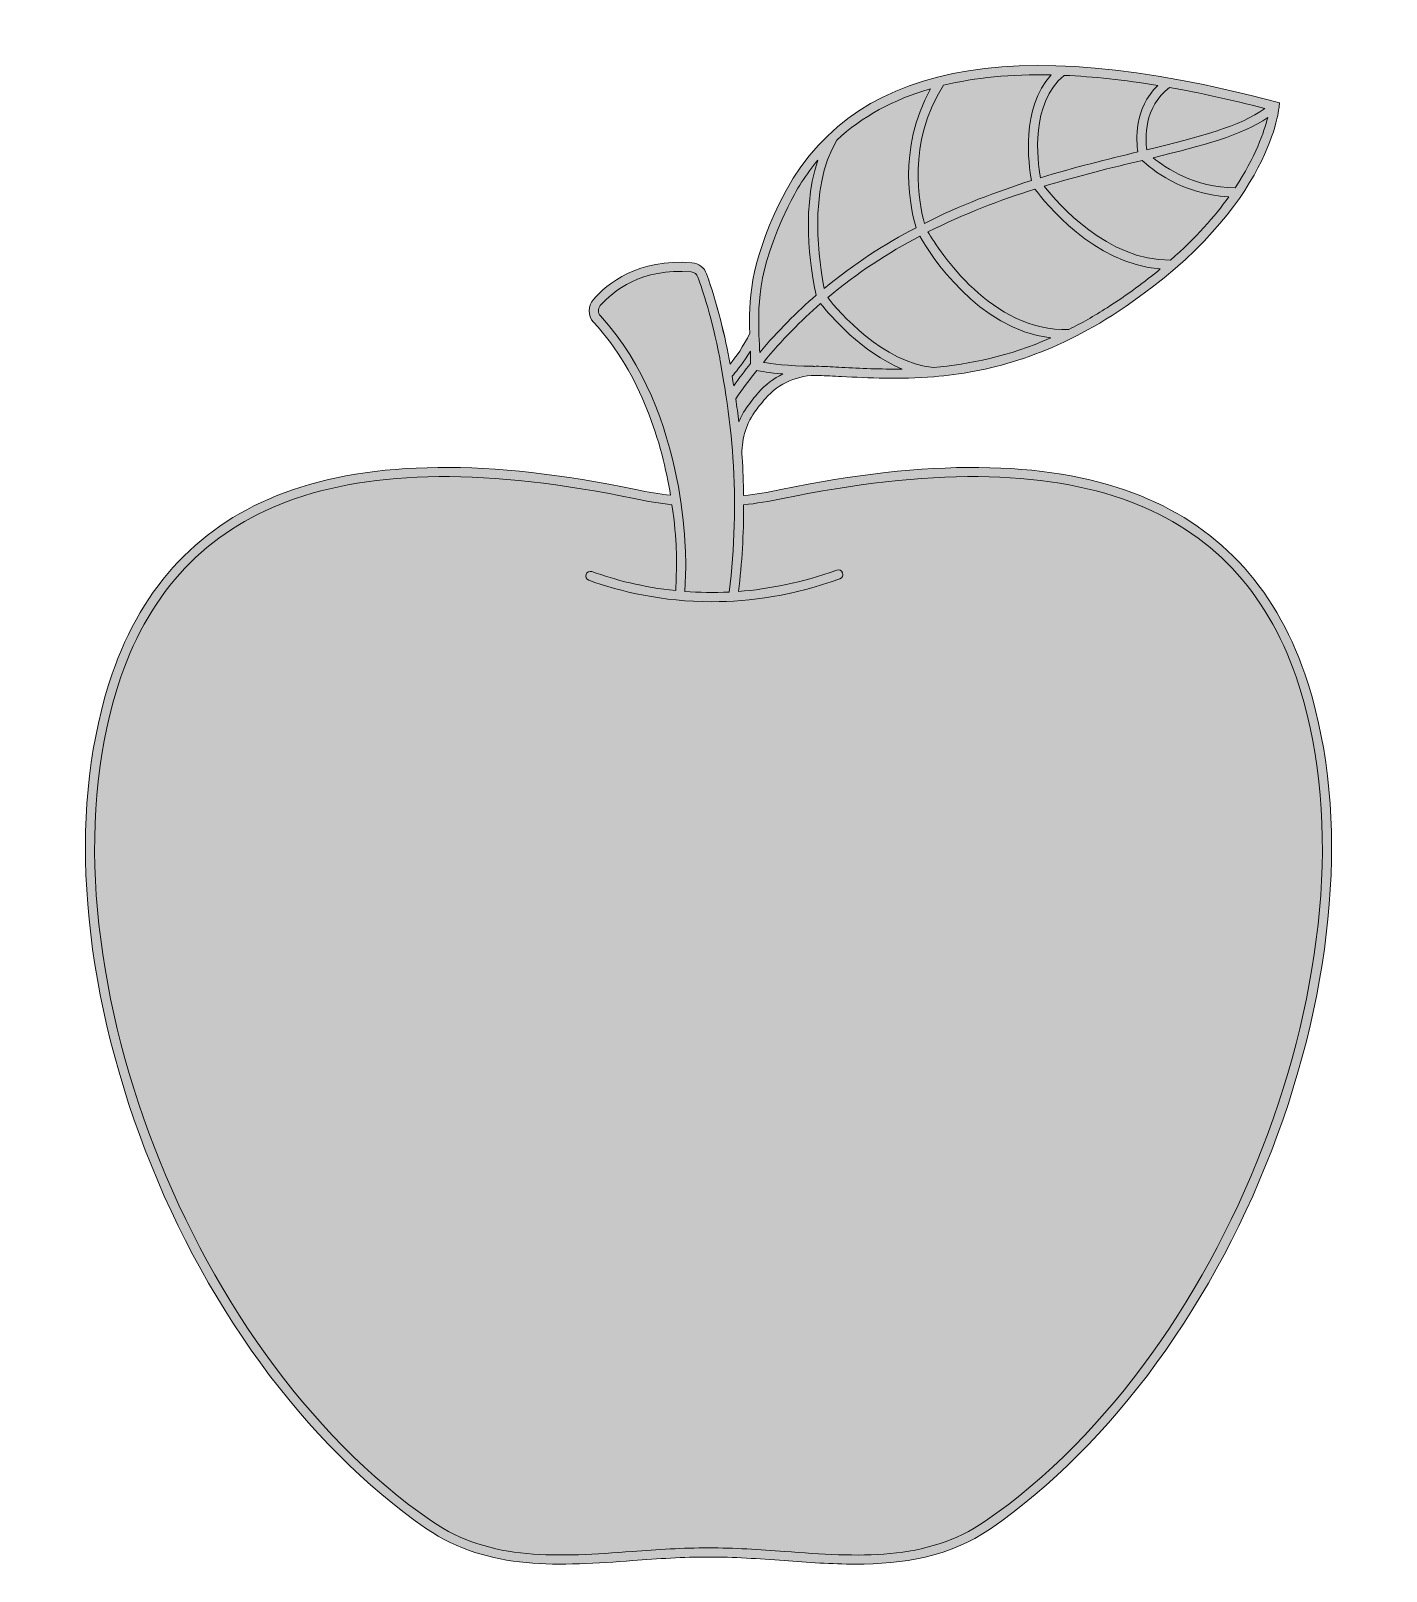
# Model space of a CAD drawing. Header units: inches. Extents: x 0.16 to 3.84, y -3.73 to 0.46.
import ezdxf

# ---------------------------------------------------------------- set-up
doc = ezdxf.new("R2010")
doc.units = ezdxf.units.IN
doc.header["$MEASUREMENT"] = 0
doc.layers.add('Design', color=7, linetype='Continuous', lineweight=0)

msp = doc.modelspace()

# ---------------------------------------------------------------- hatches: boundary and pattern name
at = {"layer": 'Design', "true_color": 0x333333, "transparency": 33554687}
h = msp.add_hatch(color=250, dxfattribs=at)
h.dxf.hatch_style = 2
edge = h.paths.add_edge_path()
edge.add_spline(control_points=[(2.7532, -3.5967), (2.5927, -3.7072), (2.4056, -3.6936), (2.2074, -3.6791), (2.1394, -3.6741), (2.0688, -3.6693), (2.0001, -3.6693), (1.9308, -3.6692), (1.8606, -3.6741), (1.7926, -3.6791), (1.5944, -3.6935), (1.4073, -3.7072), (1.2468, -3.5967), (0.5667, -3.1281), (0.1554, -2.0113), (0.4005, -1.2987), (0.4813, -1.064), (0.6336, -0.9032), (0.8534, -0.8209), (1.0868, -0.7335), (1.4045, -0.7308), (1.7975, -0.813), (1.8337, -0.8205), (1.8675, -0.8259), (1.9006, -0.8296), (1.9148, -0.9279), (1.913, -0.9966), (1.913, -0.9983), (1.913, -0.9983), (1.9108, -1.0636), (1.9108, -1.0636), (1.822, -1.0545), (1.7448, -1.0341), (1.6827, -1.0119), (1.6762, -1.0096), (1.669, -1.0129), (1.6667, -1.0194), (1.6644, -1.0259), (1.6678, -1.0331), (1.6743, -1.0354), (1.7604, -1.0663), (1.8747, -1.0937), (2.0087, -1.0937), (2.1141, -1.0937), (2.2317, -1.0767), (2.3574, -1.0313), (2.3639, -1.0289), (2.3673, -1.0218), (2.3649, -1.0153), (2.3626, -1.0088), (2.3554, -1.0054), (2.3489, -1.0078), (2.2546, -1.0419), (2.165, -1.0595), (2.0819, -1.0658), (2.0912, -0.9884), (2.0958, -0.9096), (2.0957, -0.83), (2.13, -0.8263), (2.165, -0.8208), (2.2025, -0.813), (2.5955, -0.7308), (2.9132, -0.7335), (3.1466, -0.8209), (3.3664, -0.9032), (3.5187, -1.064), (3.5995, -1.2987), (3.8446, -2.0113), (3.4333, -3.1281), (2.7532, -3.5967)], knot_values=[0, 0, 0, 0, 1, 1, 1, 2, 2, 2, 3, 3, 3, 4, 4, 4, 5, 5, 5, 6, 6, 6, 7, 7, 7, 8, 8, 8, 9, 9, 9, 10, 10, 10, 11, 11, 11, 12, 12, 12, 13, 13, 13, 14, 14, 14, 15, 15, 15, 16, 16, 16, 17, 17, 17, 18, 18, 18, 19, 19, 19, 20, 20, 20, 21, 21, 21, 22, 22, 22, 23, 23, 23, 23], degree=3, periodic=0)
edge = h.paths.add_edge_path()
edge.add_spline(control_points=[(1.7055, -0.2878), (1.7397, -0.2487), (1.8173, -0.1846), (1.9527, -0.1958), (1.9613, -0.1965), (1.9686, -0.202), (1.9714, -0.2099), (1.9842, -0.246), (2.0098, -0.3223), (2.0306, -0.4299), (2.0309, -0.4317), (2.0627, -0.6084), (2.0666, -0.7012), (2.0666, -0.7012), (2.0666, -0.7015), (2.0666, -0.7015), (2.0746, -0.825), (2.0712, -0.9481), (2.0565, -1.0674), (2.0144, -1.0695), (1.9741, -1.0687), (1.9357, -1.0658), (1.9357, -1.0658), (1.9379, -0.9991), (1.9379, -0.9991), (1.9381, -0.995), (1.949, -0.5806), (1.7056, -0.316), (1.6984, -0.3081), (1.6983, -0.296), (1.7055, -0.2878)], knot_values=[0, 0, 0, 0, 1, 1, 1, 2, 2, 2, 3, 3, 3, 4, 4, 4, 5, 5, 5, 6, 6, 6, 7, 7, 7, 8, 8, 8, 9, 9, 9, 10, 10, 10, 10], degree=3, periodic=0)
edge = h.paths.add_edge_path()
edge.add_spline(control_points=[(2.068, -0.4759), (2.0775, -0.4642), (2.0961, -0.4414), (2.1142, -0.4118), (2.1145, -0.423), (2.1146, -0.4342), (2.1144, -0.4454), (2.0989, -0.4649), (2.0837, -0.4852), (2.0687, -0.5061), (2.0672, -0.4969), (2.0658, -0.4882), (2.0645, -0.4801), (2.0655, -0.4789), (2.0666, -0.4775), (2.068, -0.4759)], knot_values=[0, 0, 0, 0, 1, 1, 1, 2, 2, 2, 3, 3, 3, 4, 4, 4, 5, 5, 5, 5], degree=3, periodic=0)
edge = h.paths.add_edge_path()
edge.add_spline(control_points=[(2.2159, -0.0196), (2.2388, 0.0278), (2.266, 0.0704), (2.2974, 0.1084), (2.2477, -0.0408), (2.284, -0.2192), (2.2933, -0.2595), (2.2401, -0.3054), (2.1885, -0.3569), (2.1393, -0.4152), (2.139, -0.4044), (2.1386, -0.3937), (2.1381, -0.3825), (2.1344, -0.2958), (2.1301, -0.1975), (2.2159, -0.0196)], knot_values=[0, 0, 0, 0, 1, 1, 1, 2, 2, 2, 3, 3, 3, 4, 4, 4, 5, 5, 5, 5], degree=3, periodic=0)
edge = h.paths.add_edge_path()
edge.add_spline(control_points=[(2.9328, 0.3401), (2.8496, 0.2503), (2.8709, 0.0967), (2.8792, 0.0527), (2.7839, 0.0227), (2.6854, -0.0146), (2.5877, -0.064), (2.5739, -0.0141), (2.5389, 0.1544), (2.6393, 0.312), (2.7259, 0.333), (2.8237, 0.3424), (2.9328, 0.3401)], knot_values=[0, 0, 0, 0, 1, 1, 1, 2, 2, 2, 3, 3, 3, 4, 4, 4, 4], degree=3, periodic=0)
edge = h.paths.add_edge_path()
edge.add_spline(control_points=[(3.2579, -0.164), (3.0852, -0.1656), (2.9509, -0.0099), (2.9141, 0.0374), (3.0077, 0.0658), (3.0978, 0.0877), (3.1803, 0.1077), (3.2039, 0.0851), (3.2878, 0.0147), (3.4163, 0.0085), (3.378, -0.0449), (3.3266, -0.1036), (3.2579, -0.164)], knot_values=[0, 0, 0, 0, 1, 1, 1, 2, 2, 2, 3, 3, 3, 4, 4, 4, 4], degree=3, periodic=0)
edge = h.paths.add_edge_path()
edge.add_spline(control_points=[(3.193, 0.1365), (3.1888, 0.1666), (3.1841, 0.2528), (3.255, 0.3061), (3.3367, 0.2916), (3.4229, 0.2726), (3.5139, 0.249), (3.4482, 0.1999), (3.3343, 0.1708), (3.193, 0.1365)], knot_values=[0, 0, 0, 0, 1, 1, 1, 2, 2, 2, 3, 3, 3, 3], degree=3, periodic=0)
edge = h.paths.add_edge_path()
edge.add_spline(control_points=[(3.4331, 0.033), (3.323, 0.0337), (3.2438, 0.087), (3.21, 0.1149), (3.3442, 0.1475), (3.4534, 0.1762), (3.522, 0.2239), (3.5125, 0.1859), (3.4892, 0.1172), (3.4331, 0.033)], knot_values=[0, 0, 0, 0, 1, 1, 1, 2, 2, 2, 3, 3, 3, 3], degree=3, periodic=0)
edge = h.paths.add_edge_path()
edge.add_spline(control_points=[(2.9682, 0.339), (3.0474, 0.3357), (3.1322, 0.3266), (3.223, 0.3116), (3.1577, 0.249), (3.1641, 0.1605), (3.1686, 0.1306), (3.0862, 0.1106), (2.9965, 0.0887), (2.9033, 0.0603), (2.8951, 0.1074), (2.8761, 0.2647), (2.9682, 0.339)], knot_values=[0, 0, 0, 0, 1, 1, 1, 2, 2, 2, 3, 3, 3, 4, 4, 4, 4], degree=3, periodic=0)
edge = h.paths.add_edge_path()
edge.add_spline(control_points=[(3.0849, -0.2935), (3.0496, -0.3161), (3.0149, -0.3357), (2.9808, -0.3527), (2.7719, -0.3615), (2.6274, -0.1381), (2.5973, -0.0873), (2.695, -0.0379), (2.7934, -0.0006), (2.8887, 0.0295), (2.9163, -0.008), (3.0478, -0.1734), (3.2298, -0.188), (3.1877, -0.223), (3.1397, -0.2583), (3.0849, -0.2935)], knot_values=[0, 0, 0, 0, 1, 1, 1, 2, 2, 2, 3, 3, 3, 4, 4, 4, 5, 5, 5, 5], degree=3, periodic=0)
edge = h.paths.add_edge_path()
edge.add_spline(control_points=[(2.575, -0.0988), (2.6032, -0.1478), (2.7326, -0.3526), (2.9315, -0.3758), (2.8169, -0.4259), (2.7099, -0.4478), (2.6127, -0.4561), (2.4762, -0.4447), (2.3541, -0.3031), (2.3244, -0.266), (2.4052, -0.1984), (2.4896, -0.1438), (2.575, -0.0988)], knot_values=[0, 0, 0, 0, 1, 1, 1, 2, 2, 2, 3, 3, 3, 4, 4, 4, 4], degree=3, periodic=0)
edge = h.paths.add_edge_path()
edge.add_spline(control_points=[(2.349, 0.1629), (2.418, 0.2267), (2.5031, 0.2733), (2.6047, 0.3027), (2.5116, 0.1369), (2.5514, -0.0305), (2.5649, -0.0756), (2.4799, -0.1202), (2.3957, -0.1742), (2.315, -0.241), (2.3019, -0.1765), (2.2696, 0.0266), (2.349, 0.1629)], knot_values=[0, 0, 0, 0, 1, 1, 1, 2, 2, 2, 3, 3, 3, 4, 4, 4, 4], degree=3, periodic=0)
edge = h.paths.add_edge_path()
edge.add_spline(control_points=[(2.363, -0.4559), (2.3414, -0.4547), (2.3207, -0.4536), (2.3007, -0.4529), (2.2954, -0.4527), (2.2901, -0.453), (2.2848, -0.4532), (2.2848, -0.4532), (2.2848, -0.4529), (2.2848, -0.4529), (2.2138, -0.4517), (2.1714, -0.4461), (2.1495, -0.4422), (2.1991, -0.3822), (2.2513, -0.3292), (2.3053, -0.2823), (2.3315, -0.3152), (2.4179, -0.4158), (2.5275, -0.4603), (2.468, -0.4613), (2.4129, -0.4585), (2.363, -0.4559)], knot_values=[0, 0, 0, 0, 1, 1, 1, 2, 2, 2, 3, 3, 3, 4, 4, 4, 5, 5, 5, 6, 6, 6, 7, 7, 7, 7], degree=3, periodic=0)
edge = h.paths.add_edge_path()
edge.add_spline(control_points=[(2.1361, -0.5243), (2.1245, -0.5376), (2.1141, -0.5508), (2.1051, -0.5635), (2.096, -0.5762), (2.0887, -0.59), (2.0827, -0.6044), (2.0801, -0.5833), (2.0771, -0.5619), (2.0741, -0.5416), (2.0928, -0.5146), (2.1119, -0.4887), (2.1315, -0.464), (2.1425, -0.4666), (2.1647, -0.4708), (2.202, -0.4739), (2.1772, -0.486), (2.1547, -0.5028), (2.1361, -0.5243)], knot_values=[0, 0, 0, 0, 1, 1, 1, 2, 2, 2, 3, 3, 3, 4, 4, 4, 5, 5, 5, 6, 6, 6, 6], degree=3, periodic=0)
edge = h.paths.add_edge_path()
edge.add_spline(control_points=[(3.6231, -1.2905), (3.5398, -1.0485), (3.3825, -0.8826), (3.1553, -0.7975), (2.9174, -0.7084), (2.5951, -0.7053), (2.1973, -0.7885), (2.1616, -0.796), (2.1282, -0.8013), (2.0956, -0.8049), (2.0951, -0.77), (2.0938, -0.7349), (2.0915, -0.6999), (2.0887, -0.656), (2.1007, -0.6128), (2.1254, -0.578), (2.134, -0.5659), (2.1439, -0.5534), (2.1549, -0.5407), (2.1914, -0.4987), (2.2442, -0.4757), (2.2998, -0.4779), (2.3196, -0.4786), (2.3402, -0.4797), (2.3617, -0.4808), (2.4353, -0.4847), (2.5197, -0.489), (2.6131, -0.4812), (2.6131, -0.4812), (2.6133, -0.4812), (2.6133, -0.4812), (2.756, -0.4693), (2.9197, -0.4289), (3.0983, -0.3145), (3.5238, -0.042), (3.5521, 0.2419), (3.5531, 0.2539), (3.5531, 0.2539), (3.554, 0.2643), (3.554, 0.2643), (3.554, 0.2643), (3.5439, 0.267), (3.5439, 0.267), (2.8178, 0.4603), (2.376, 0.3701), (2.1934, -0.0088), (2.1116, -0.1783), (2.1092, -0.278), (2.1123, -0.3629), (2.0955, -0.3986), (2.0738, -0.4284), (2.059, -0.4472), (2.0467, -0.3757), (2.0214, -0.2763), (1.995, -0.2016), (1.9889, -0.1844), (1.9731, -0.1724), (1.9548, -0.1709), (1.8085, -0.1589), (1.724, -0.2287), (1.6866, -0.2713), (1.6711, -0.2891), (1.6713, -0.3156), (1.6872, -0.3329), (1.8186, -0.4758), (1.8737, -0.6641), (1.8967, -0.804), (1.8665, -0.8004), (1.8355, -0.7954), (1.8026, -0.7885), (1.4049, -0.7053), (1.0826, -0.7083), (0.8447, -0.7975), (0.6175, -0.8826), (0.4602, -1.0485), (0.3769, -1.2905), (0.2584, -1.6349), (0.2855, -2.092), (0.4511, -2.5445), (0.6172, -2.9985), (0.9021, -3.3895), (1.2326, -3.6172), (1.4003, -3.7328), (1.6007, -3.7182), (1.7944, -3.704), (1.8619, -3.6991), (1.9316, -3.6939), (2.0001, -3.6943), (2.068, -3.6937), (2.1381, -3.6991), (2.2056, -3.704), (2.2701, -3.7087), (2.3352, -3.7135), (2.3997, -3.7135), (2.529, -3.7135), (2.6555, -3.6943), (2.7674, -3.6172), (3.0979, -3.3895), (3.3828, -2.9985), (3.5489, -2.5445), (3.7145, -2.092), (3.7416, -1.6349), (3.6231, -1.2905)], knot_values=[0, 0, 0, 0, 1, 1, 1, 2, 2, 2, 3, 3, 3, 4, 4, 4, 5, 5, 5, 6, 6, 6, 7, 7, 7, 8, 8, 8, 9, 9, 9, 10, 10, 10, 11, 11, 11, 12, 12, 12, 13, 13, 13, 14, 14, 14, 15, 15, 15, 16, 16, 16, 17, 17, 17, 18, 18, 18, 19, 19, 19, 20, 20, 20, 21, 21, 21, 22, 22, 22, 23, 23, 23, 24, 24, 24, 25, 25, 25, 26, 26, 26, 27, 27, 27, 28, 28, 28, 29, 29, 29, 30, 30, 30, 31, 31, 31, 32, 32, 32, 33, 33, 33, 34, 34, 34, 34], degree=3, periodic=0)
at = {"layer": 'Design', "true_color": 0xf8e0c5, "transparency": 33554687}
h = msp.add_hatch(color=254, dxfattribs=at)
h.dxf.hatch_style = 2
edge = h.paths.add_edge_path()
edge.add_spline(control_points=[(3.6231, -1.2905), (3.5398, -1.0485), (3.3825, -0.8826), (3.1553, -0.7975), (2.9174, -0.7084), (2.5951, -0.7053), (2.1973, -0.7885), (2.1616, -0.796), (2.1282, -0.8013), (2.0956, -0.8049), (2.0951, -0.77), (2.0938, -0.7349), (2.0915, -0.6999), (2.0887, -0.656), (2.1007, -0.6128), (2.1254, -0.578), (2.134, -0.5659), (2.1439, -0.5534), (2.1549, -0.5407), (2.1914, -0.4987), (2.2442, -0.4757), (2.2998, -0.4779), (2.3196, -0.4786), (2.3402, -0.4797), (2.3617, -0.4808), (2.4353, -0.4847), (2.5197, -0.489), (2.6131, -0.4812), (2.6131, -0.4812), (2.6133, -0.4812), (2.6133, -0.4812), (2.756, -0.4693), (2.9197, -0.4289), (3.0983, -0.3145), (3.5238, -0.042), (3.5521, 0.2419), (3.5531, 0.2539), (3.5531, 0.2539), (3.554, 0.2643), (3.554, 0.2643), (3.554, 0.2643), (3.5439, 0.267), (3.5439, 0.267), (2.8178, 0.4603), (2.376, 0.3701), (2.1934, -0.0088), (2.1116, -0.1783), (2.1092, -0.278), (2.1123, -0.3629), (2.0955, -0.3986), (2.0738, -0.4284), (2.059, -0.4472), (2.0468, -0.376), (2.0215, -0.2765), (1.995, -0.2016), (1.9889, -0.1844), (1.9731, -0.1724), (1.9548, -0.1709), (1.8085, -0.1589), (1.724, -0.2287), (1.6866, -0.2713), (1.6711, -0.2891), (1.6713, -0.3156), (1.6872, -0.3329), (1.8186, -0.4758), (1.8737, -0.6641), (1.8967, -0.804), (1.8665, -0.8004), (1.8355, -0.7954), (1.8026, -0.7885), (1.4049, -0.7053), (1.0826, -0.7083), (0.8447, -0.7975), (0.6175, -0.8826), (0.4602, -1.0485), (0.3769, -1.2905), (0.2584, -1.6349), (0.2855, -2.092), (0.4511, -2.5445), (0.6172, -2.9985), (0.9021, -3.3895), (1.2326, -3.6172), (1.4003, -3.7328), (1.6007, -3.7182), (1.7944, -3.704), (1.8619, -3.6991), (1.9316, -3.6939), (2.0001, -3.6943), (2.068, -3.6937), (2.1381, -3.6991), (2.2056, -3.704), (2.2701, -3.7087), (2.3352, -3.7135), (2.3997, -3.7135), (2.529, -3.7135), (2.6555, -3.6943), (2.7674, -3.6172), (3.0979, -3.3895), (3.3828, -2.9985), (3.5489, -2.5445), (3.7145, -2.092), (3.7416, -1.6349), (3.6231, -1.2905)], knot_values=[0, 0, 0, 0, 1, 1, 1, 2, 2, 2, 3, 3, 3, 4, 4, 4, 5, 5, 5, 6, 6, 6, 7, 7, 7, 8, 8, 8, 9, 9, 9, 10, 10, 10, 11, 11, 11, 12, 12, 12, 13, 13, 13, 14, 14, 14, 15, 15, 15, 16, 16, 16, 17, 17, 17, 18, 18, 18, 19, 19, 19, 20, 20, 20, 21, 21, 21, 22, 22, 22, 23, 23, 23, 24, 24, 24, 25, 25, 25, 26, 26, 26, 27, 27, 27, 28, 28, 28, 29, 29, 29, 30, 30, 30, 31, 31, 31, 32, 32, 32, 33, 33, 33, 34, 34, 34, 34], degree=3, periodic=0)

# ---------------------------------------------------------------- linework, layer by layer
at = {"layer": 'Design'}
for points, knots in [([(3.6231, -1.2905), (3.5398, -1.0485), (3.3825, -0.8826), (3.1553, -0.7975), (2.9174, -0.7084), (2.5951, -0.7053), (2.1973, -0.7885), (2.1616, -0.796), (2.1282, -0.8013), (2.0956, -0.8049), (2.0951, -0.77), (2.0938, -0.7349), (2.0915, -0.6999), (2.0887, -0.656), (2.1007, -0.6128), (2.1254, -0.578), (2.134, -0.5659), (2.1439, -0.5534), (2.1549, -0.5407), (2.1914, -0.4987), (2.2442, -0.4757), (2.2998, -0.4779), (2.3196, -0.4786), (2.3402, -0.4797), (2.3617, -0.4808), (2.4353, -0.4847), (2.5197, -0.489), (2.6131, -0.4812), (2.6131, -0.4812), (2.6133, -0.4812), (2.6133, -0.4812), (2.756, -0.4693), (2.9197, -0.4289), (3.0983, -0.3145), (3.5238, -0.042), (3.5521, 0.2419), (3.5531, 0.2539), (3.5531, 0.2539), (3.554, 0.2643), (3.554, 0.2643), (3.554, 0.2643), (3.5439, 0.267), (3.5439, 0.267), (2.8178, 0.4603), (2.376, 0.3701), (2.1934, -0.0088), (2.1116, -0.1783), (2.1092, -0.278), (2.1123, -0.3629), (2.0955, -0.3986), (2.0738, -0.4284), (2.059, -0.4472), (2.0468, -0.376), (2.0215, -0.2765), (1.995, -0.2016), (1.9889, -0.1844), (1.9731, -0.1724), (1.9548, -0.1709), (1.8085, -0.1589), (1.724, -0.2287), (1.6866, -0.2713), (1.6711, -0.2891), (1.6713, -0.3156), (1.6872, -0.3329), (1.8186, -0.4758), (1.8737, -0.6641), (1.8967, -0.804), (1.8665, -0.8004), (1.8355, -0.7954), (1.8026, -0.7885), (1.4049, -0.7053), (1.0826, -0.7083), (0.8447, -0.7975), (0.6175, -0.8826), (0.4602, -1.0485), (0.3769, -1.2905), (0.2584, -1.6349), (0.2855, -2.092), (0.4511, -2.5445), (0.6172, -2.9985), (0.9021, -3.3895), (1.2326, -3.6172), (1.4003, -3.7328), (1.6007, -3.7182), (1.7944, -3.704), (1.8619, -3.6991), (1.9316, -3.6939), (2.0001, -3.6943), (2.068, -3.6937), (2.1381, -3.6991), (2.2056, -3.704), (2.2701, -3.7087), (2.3352, -3.7135), (2.3997, -3.7135), (2.529, -3.7135), (2.6555, -3.6943), (2.7674, -3.6172), (3.0979, -3.3895), (3.3828, -2.9985), (3.5489, -2.5445), (3.7145, -2.092), (3.7416, -1.6349), (3.6231, -1.2905)], [0, 0, 0, 0, 1, 1, 1, 2, 2, 2, 3, 3, 3, 4, 4, 4, 5, 5, 5, 6, 6, 6, 7, 7, 7, 8, 8, 8, 9, 9, 9, 10, 10, 10, 11, 11, 11, 12, 12, 12, 13, 13, 13, 14, 14, 14, 15, 15, 15, 16, 16, 16, 17, 17, 17, 18, 18, 18, 19, 19, 19, 20, 20, 20, 21, 21, 21, 22, 22, 22, 23, 23, 23, 24, 24, 24, 25, 25, 25, 26, 26, 26, 27, 27, 27, 28, 28, 28, 29, 29, 29, 30, 30, 30, 31, 31, 31, 32, 32, 32, 33, 33, 33, 34, 34, 34, 34]), ([(3.6231, -1.2905), (3.5398, -1.0485), (3.3825, -0.8826), (3.1553, -0.7975), (2.9174, -0.7084), (2.5951, -0.7053), (2.1973, -0.7885), (2.1616, -0.796), (2.1282, -0.8013), (2.0956, -0.8049), (2.0951, -0.77), (2.0938, -0.7349), (2.0915, -0.6999), (2.0887, -0.656), (2.1007, -0.6128), (2.1254, -0.578), (2.134, -0.5659), (2.1439, -0.5534), (2.1549, -0.5407), (2.1914, -0.4987), (2.2442, -0.4757), (2.2998, -0.4779), (2.3196, -0.4786), (2.3402, -0.4797), (2.3617, -0.4808), (2.4353, -0.4847), (2.5197, -0.489), (2.6131, -0.4812), (2.6131, -0.4812), (2.6133, -0.4812), (2.6133, -0.4812), (2.756, -0.4693), (2.9197, -0.4289), (3.0983, -0.3145), (3.5238, -0.042), (3.5521, 0.2419), (3.5531, 0.2539), (3.5531, 0.2539), (3.554, 0.2643), (3.554, 0.2643), (3.554, 0.2643), (3.5439, 0.267), (3.5439, 0.267), (2.8178, 0.4603), (2.376, 0.3701), (2.1934, -0.0088), (2.1116, -0.1783), (2.1092, -0.278), (2.1123, -0.3629), (2.0955, -0.3986), (2.0738, -0.4284), (2.059, -0.4472), (2.0467, -0.3757), (2.0214, -0.2763), (1.995, -0.2016), (1.9889, -0.1844), (1.9731, -0.1724), (1.9548, -0.1709), (1.8085, -0.1589), (1.724, -0.2287), (1.6866, -0.2713), (1.6711, -0.2891), (1.6713, -0.3156), (1.6872, -0.3329), (1.8186, -0.4758), (1.8737, -0.6641), (1.8967, -0.804), (1.8665, -0.8004), (1.8355, -0.7954), (1.8026, -0.7885), (1.4049, -0.7053), (1.0826, -0.7083), (0.8447, -0.7975), (0.6175, -0.8826), (0.4602, -1.0485), (0.3769, -1.2905), (0.2584, -1.6349), (0.2855, -2.092), (0.4511, -2.5445), (0.6172, -2.9985), (0.9021, -3.3895), (1.2326, -3.6172), (1.4003, -3.7328), (1.6007, -3.7182), (1.7944, -3.704), (1.8619, -3.6991), (1.9316, -3.6939), (2.0001, -3.6943), (2.068, -3.6937), (2.1381, -3.6991), (2.2056, -3.704), (2.2701, -3.7087), (2.3352, -3.7135), (2.3997, -3.7135), (2.529, -3.7135), (2.6555, -3.6943), (2.7674, -3.6172), (3.0979, -3.3895), (3.3828, -2.9985), (3.5489, -2.5445), (3.7145, -2.092), (3.7416, -1.6349), (3.6231, -1.2905)], [0, 0, 0, 0, 1, 1, 1, 2, 2, 2, 3, 3, 3, 4, 4, 4, 5, 5, 5, 6, 6, 6, 7, 7, 7, 8, 8, 8, 9, 9, 9, 10, 10, 10, 11, 11, 11, 12, 12, 12, 13, 13, 13, 14, 14, 14, 15, 15, 15, 16, 16, 16, 17, 17, 17, 18, 18, 18, 19, 19, 19, 20, 20, 20, 21, 21, 21, 22, 22, 22, 23, 23, 23, 24, 24, 24, 25, 25, 25, 26, 26, 26, 27, 27, 27, 28, 28, 28, 29, 29, 29, 30, 30, 30, 31, 31, 31, 32, 32, 32, 33, 33, 33, 34, 34, 34, 34]), ([(2.9328, 0.3401), (2.8496, 0.2503), (2.8709, 0.0967), (2.8792, 0.0527), (2.7839, 0.0227), (2.6854, -0.0146), (2.5877, -0.064), (2.5739, -0.0141), (2.5389, 0.1544), (2.6393, 0.312), (2.7259, 0.333), (2.8237, 0.3424), (2.9328, 0.3401)], [0, 0, 0, 0, 1, 1, 1, 2, 2, 2, 3, 3, 3, 4, 4, 4, 4]), ([(2.9682, 0.339), (3.0474, 0.3357), (3.1322, 0.3266), (3.223, 0.3116), (3.1577, 0.249), (3.1641, 0.1605), (3.1686, 0.1306), (3.0862, 0.1106), (2.9965, 0.0887), (2.9033, 0.0603), (2.8951, 0.1074), (2.8761, 0.2647), (2.9682, 0.339)], [0, 0, 0, 0, 1, 1, 1, 2, 2, 2, 3, 3, 3, 4, 4, 4, 4]), ([(2.349, 0.1629), (2.418, 0.2267), (2.5031, 0.2733), (2.6047, 0.3027), (2.5116, 0.1369), (2.5514, -0.0305), (2.5649, -0.0756), (2.4799, -0.1202), (2.3957, -0.1742), (2.315, -0.241), (2.3019, -0.1765), (2.2696, 0.0266), (2.349, 0.1629)], [0, 0, 0, 0, 1, 1, 1, 2, 2, 2, 3, 3, 3, 4, 4, 4, 4]), ([(3.193, 0.1365), (3.1888, 0.1666), (3.1841, 0.2528), (3.255, 0.3061), (3.3367, 0.2916), (3.4229, 0.2726), (3.5139, 0.249), (3.4482, 0.1999), (3.3343, 0.1708), (3.193, 0.1365)], [0, 0, 0, 0, 1, 1, 1, 2, 2, 2, 3, 3, 3, 3]), ([(3.4331, 0.033), (3.323, 0.0337), (3.2438, 0.087), (3.21, 0.1149), (3.3442, 0.1475), (3.4534, 0.1762), (3.522, 0.2239), (3.5125, 0.1859), (3.4892, 0.1172), (3.4331, 0.033)], [0, 0, 0, 0, 1, 1, 1, 2, 2, 2, 3, 3, 3, 3]), ([(2.2159, -0.0196), (2.2388, 0.0278), (2.266, 0.0704), (2.2974, 0.1084), (2.2477, -0.0408), (2.284, -0.2192), (2.2933, -0.2595), (2.2401, -0.3054), (2.1885, -0.3569), (2.1393, -0.4152), (2.139, -0.4044), (2.1386, -0.3937), (2.1381, -0.3825), (2.1344, -0.2958), (2.1301, -0.1975), (2.2159, -0.0196)], [0, 0, 0, 0, 1, 1, 1, 2, 2, 2, 3, 3, 3, 4, 4, 4, 5, 5, 5, 5]), ([(3.2579, -0.164), (3.0852, -0.1656), (2.9509, -0.0099), (2.9141, 0.0374), (3.0077, 0.0658), (3.0978, 0.0877), (3.1803, 0.1077), (3.2039, 0.0851), (3.2878, 0.0147), (3.4163, 0.0085), (3.378, -0.0449), (3.3266, -0.1036), (3.2579, -0.164)], [0, 0, 0, 0, 1, 1, 1, 2, 2, 2, 3, 3, 3, 4, 4, 4, 4]), ([(3.0849, -0.2935), (3.0496, -0.3161), (3.0149, -0.3357), (2.9808, -0.3527), (2.7719, -0.3615), (2.6274, -0.1381), (2.5973, -0.0873), (2.695, -0.0379), (2.7934, -0.0006), (2.8887, 0.0295), (2.9163, -0.008), (3.0478, -0.1734), (3.2298, -0.188), (3.1877, -0.223), (3.1397, -0.2583), (3.0849, -0.2935)], [0, 0, 0, 0, 1, 1, 1, 2, 2, 2, 3, 3, 3, 4, 4, 4, 5, 5, 5, 5]), ([(2.575, -0.0988), (2.6032, -0.1478), (2.7326, -0.3526), (2.9315, -0.3758), (2.8169, -0.4259), (2.7099, -0.4478), (2.6127, -0.4561), (2.4762, -0.4447), (2.3541, -0.3031), (2.3244, -0.266), (2.4052, -0.1984), (2.4896, -0.1438), (2.575, -0.0988)], [0, 0, 0, 0, 1, 1, 1, 2, 2, 2, 3, 3, 3, 4, 4, 4, 4]), ([(1.7055, -0.2878), (1.7397, -0.2487), (1.8173, -0.1846), (1.9527, -0.1958), (1.9613, -0.1965), (1.9686, -0.202), (1.9714, -0.2099), (1.9842, -0.246), (2.0098, -0.3223), (2.0306, -0.4299), (2.0309, -0.4317), (2.0627, -0.6084), (2.0666, -0.7012), (2.0666, -0.7012), (2.0666, -0.7015), (2.0666, -0.7015), (2.0746, -0.825), (2.0712, -0.9481), (2.0565, -1.0674), (2.0144, -1.0695), (1.9741, -1.0687), (1.9357, -1.0658), (1.9357, -1.0658), (1.9379, -0.9991), (1.9379, -0.9991), (1.9381, -0.995), (1.949, -0.5806), (1.7056, -0.316), (1.6984, -0.3081), (1.6983, -0.296), (1.7055, -0.2878)], [0, 0, 0, 0, 1, 1, 1, 2, 2, 2, 3, 3, 3, 4, 4, 4, 5, 5, 5, 6, 6, 6, 7, 7, 7, 8, 8, 8, 9, 9, 9, 10, 10, 10, 10]), ([(2.363, -0.4559), (2.3414, -0.4547), (2.3207, -0.4536), (2.3007, -0.4529), (2.2954, -0.4527), (2.2901, -0.453), (2.2848, -0.4532), (2.2848, -0.4532), (2.2848, -0.4529), (2.2848, -0.4529), (2.2138, -0.4517), (2.1714, -0.4461), (2.1495, -0.4422), (2.1991, -0.3822), (2.2513, -0.3292), (2.3053, -0.2823), (2.3315, -0.3152), (2.4179, -0.4158), (2.5275, -0.4603), (2.468, -0.4613), (2.4129, -0.4585), (2.363, -0.4559)], [0, 0, 0, 0, 1, 1, 1, 2, 2, 2, 3, 3, 3, 4, 4, 4, 5, 5, 5, 6, 6, 6, 7, 7, 7, 7]), ([(2.068, -0.4759), (2.0775, -0.4642), (2.0961, -0.4414), (2.1142, -0.4118), (2.1145, -0.423), (2.1146, -0.4342), (2.1144, -0.4454), (2.0989, -0.4649), (2.0837, -0.4852), (2.0687, -0.5061), (2.0672, -0.4969), (2.0658, -0.4882), (2.0645, -0.4801), (2.0655, -0.4789), (2.0666, -0.4775), (2.068, -0.4759)], [0, 0, 0, 0, 1, 1, 1, 2, 2, 2, 3, 3, 3, 4, 4, 4, 5, 5, 5, 5]), ([(2.1361, -0.5243), (2.1245, -0.5376), (2.1141, -0.5508), (2.1051, -0.5635), (2.096, -0.5762), (2.0887, -0.59), (2.0827, -0.6044), (2.0801, -0.5833), (2.0771, -0.5619), (2.0741, -0.5416), (2.0928, -0.5146), (2.1119, -0.4887), (2.1315, -0.464), (2.1425, -0.4666), (2.1647, -0.4708), (2.202, -0.4739), (2.1772, -0.486), (2.1547, -0.5028), (2.1361, -0.5243)], [0, 0, 0, 0, 1, 1, 1, 2, 2, 2, 3, 3, 3, 4, 4, 4, 5, 5, 5, 6, 6, 6, 6]), ([(2.7532, -3.5967), (2.5927, -3.7072), (2.4056, -3.6936), (2.2074, -3.6791), (2.1394, -3.6741), (2.0688, -3.6693), (2.0001, -3.6693), (1.9308, -3.6692), (1.8606, -3.6741), (1.7926, -3.6791), (1.5944, -3.6935), (1.4073, -3.7072), (1.2468, -3.5967), (0.5667, -3.1281), (0.1554, -2.0113), (0.4005, -1.2987), (0.4813, -1.064), (0.6336, -0.9032), (0.8534, -0.8209), (1.0868, -0.7335), (1.4045, -0.7308), (1.7975, -0.813), (1.8337, -0.8205), (1.8675, -0.8259), (1.9006, -0.8296), (1.9148, -0.9279), (1.913, -0.9966), (1.913, -0.9983), (1.913, -0.9983), (1.9108, -1.0636), (1.9108, -1.0636), (1.822, -1.0545), (1.7448, -1.0341), (1.6827, -1.0119), (1.6762, -1.0096), (1.669, -1.0129), (1.6667, -1.0194), (1.6644, -1.0259), (1.6678, -1.0331), (1.6743, -1.0354), (1.7604, -1.0663), (1.8747, -1.0937), (2.0087, -1.0937), (2.1141, -1.0937), (2.2317, -1.0767), (2.3574, -1.0313), (2.3639, -1.0289), (2.3673, -1.0218), (2.3649, -1.0153), (2.3626, -1.0088), (2.3554, -1.0054), (2.3489, -1.0078), (2.2546, -1.0419), (2.165, -1.0595), (2.0819, -1.0658), (2.0912, -0.9884), (2.0958, -0.9096), (2.0957, -0.83), (2.13, -0.8263), (2.165, -0.8208), (2.2025, -0.813), (2.5955, -0.7308), (2.9132, -0.7335), (3.1466, -0.8209), (3.3664, -0.9032), (3.5187, -1.064), (3.5995, -1.2987), (3.8446, -2.0113), (3.4333, -3.1281), (2.7532, -3.5967)], [0, 0, 0, 0, 1, 1, 1, 2, 2, 2, 3, 3, 3, 4, 4, 4, 5, 5, 5, 6, 6, 6, 7, 7, 7, 8, 8, 8, 9, 9, 9, 10, 10, 10, 11, 11, 11, 12, 12, 12, 13, 13, 13, 14, 14, 14, 15, 15, 15, 16, 16, 16, 17, 17, 17, 18, 18, 18, 19, 19, 19, 20, 20, 20, 21, 21, 21, 22, 22, 22, 23, 23, 23, 23])]:
    msp.add_open_spline(points, degree=3, knots=knots, dxfattribs=at)

doc.saveas('drawing.dxf')
